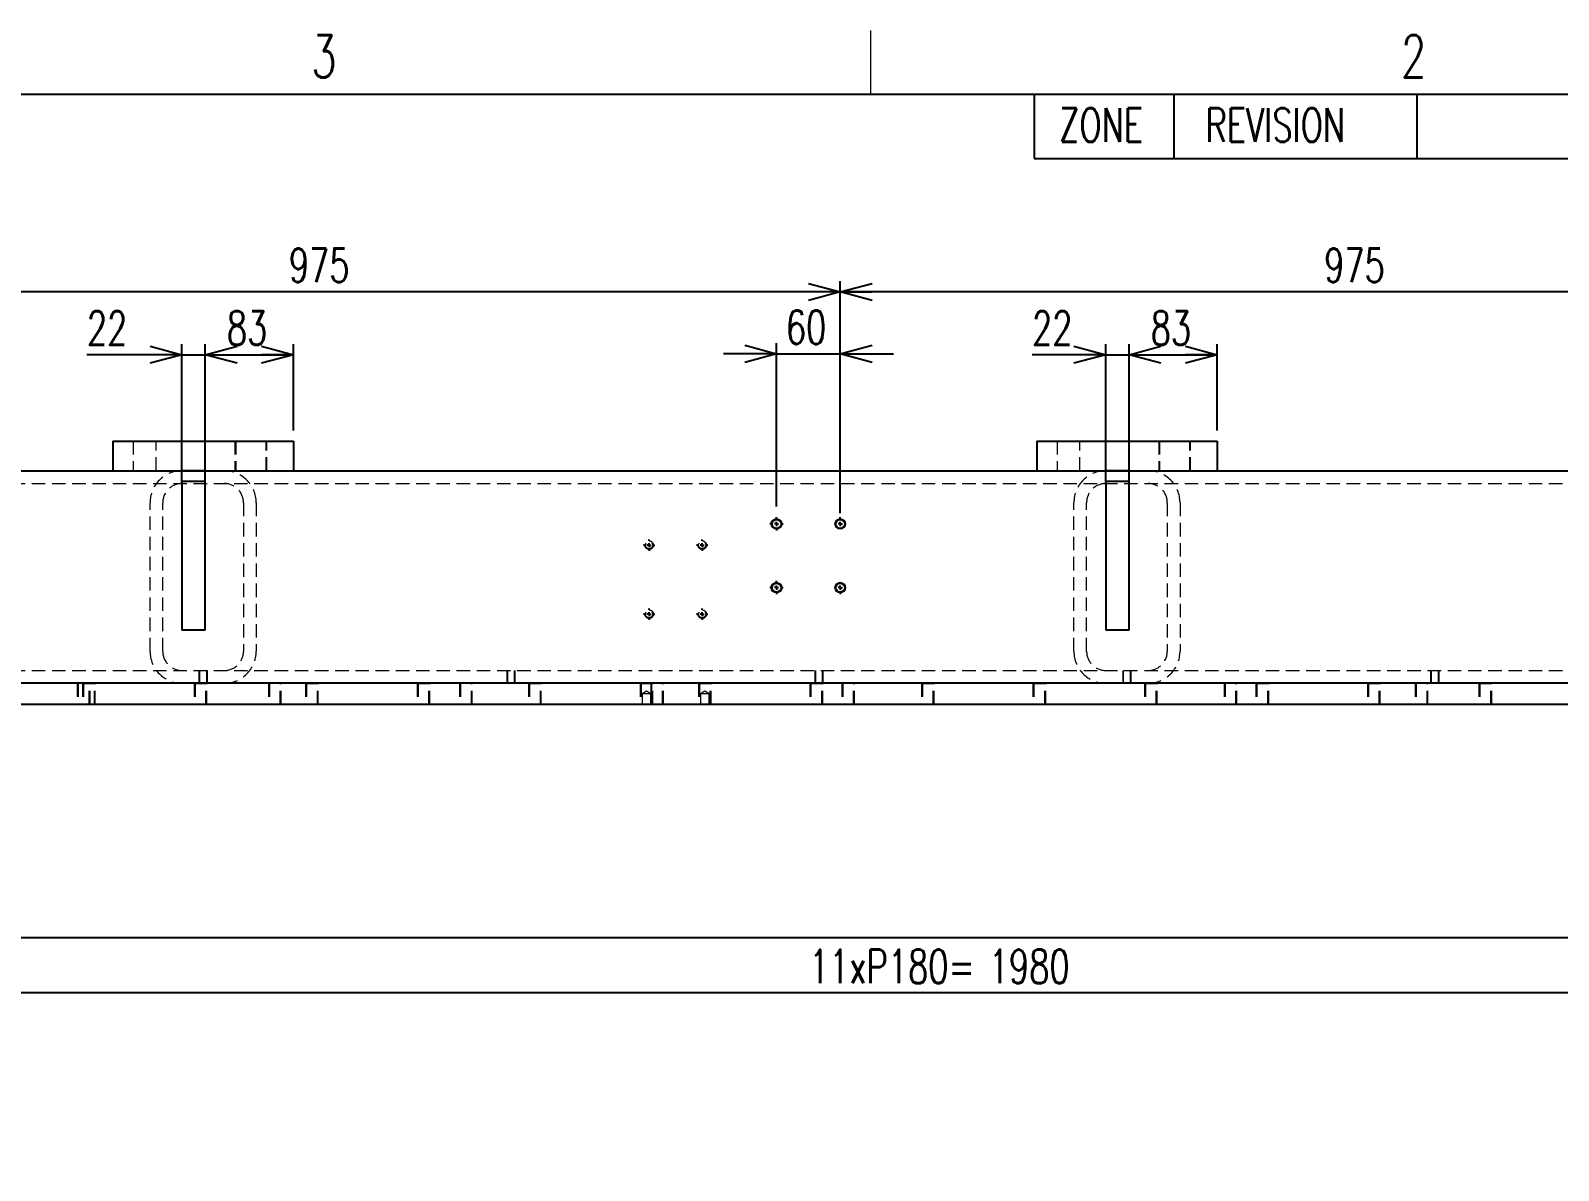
# Model space of a CAD drawing. Header units: millimetres. Extents: x 30 to 8380, y 30 to 5898.
# Drawn here: x 5466 to 6905, y 4814 to 5888 of the extents above; entities that cross this region are included whole.
import ezdxf

# ---------------------------------------------------------------- set-up
doc = ezdxf.new("R2010")
doc.units = ezdxf.units.MM
doc.header["$LTSCALE"] = 10
doc.linetypes.add('HIDDEN', pattern=[1.905, 1.27, -0.635])
doc.layers.add('FORMAT', color=7, linetype='Continuous')
doc.styles.add('SLDTEXTSTYLE0', font='TXT', dxfattribs={"width": 0.7, "bigfont": 'bigfont'})
doc.dimstyles.new('SLDDIMSTYLE1', dxfattribs={"dimtxt": 36.380208, "dimasz": 30, "dimexe": 0, "dimexo": 0.0625, "dimgap": 9.095052, "dimtad": 3, "dimrnd": 1e-09, "dimzin": 12, "dimdsep": 46, "dimtxsty": 'SLDTEXTSTYLE0', "dimblk1": 'OPEN30', "dimblk2": 'OPEN30', "dimsah": 1, "dimcen": 0.09, "dimadec": 0, "dimazin": 3, "dimtfac": 1, "dimtdec": 3, "dimtofl": 0, "dimtmove": 0, "dimatfit": 3, "dimldrblk": 'OPEN30', "dimfxl": 1, "dimfrac": 2, "dimtolj": 1, "dimtzin": 12, "dimarcsym": 0})
doc.dimstyles.new('SLDDIMSTYLE2', dxfattribs={"dimtxt": 36.380208, "dimasz": 30, "dimexe": 0, "dimexo": 0.0625, "dimgap": 9.095052, "dimtad": 3, "dimrnd": 1e-09, "dimzin": 12, "dimdsep": 46, "dimtxsty": 'SLDTEXTSTYLE0', "dimblk1": 'OPEN30', "dimblk2": 'OPEN30', "dimsah": 1, "dimcen": 0.09, "dimadec": 0, "dimazin": 3, "dimtfac": 1, "dimtdec": 3, "dimtmove": 0, "dimatfit": 0, "dimldrblk": 'OPEN30', "dimfxl": 1, "dimfrac": 2, "dimtolj": 1, "dimtzin": 12, "dimarcsym": 0})

# ---------------------------------------------------------------- blocks, each defined once
blk = doc.blocks.new('SW_TABLEANNOTATION_0')
at = {"layer": 'FORMAT', "color": 0}
for p, q in [((0, 0), (0, -60.6)), ((0, 0), (131.6, 0)), ((131.6, 0), (131.6, -60.6)), ((131.6, 0), (360.5, 0)), ((360.5, 0), (360.5, -60.6)), ((360.5, 0), (1382.9, 0)), ((0, -60.6), (131.6, -60.6)), ((131.6, -60.6), (360.5, -60.6)), ((360.5, -60.6), (1382.9, -60.6))]:
    blk.add_line(p, q, dxfattribs=at)
at = {"layer": 'FORMAT', "color": 0, "char_height": 31.75, "attachment_point": 1, "style": 'SLDTEXTSTYLE0'}
for s, insert in [('ZONE', (23.5, -13.1)), ('REVISION', (161.4, -13.1))]:
    blk.add_mtext(s, dxfattribs=dict(at, insert=insert))
blk = doc.blocks.new('_Open30')
at = {"color": 0, "linetype": 'ByBlock', "lineweight": -2}
for p, q in [((-1, 0.267949), (0, 0)), ((0, 0), (-1, -0.267949)), ((0, 0), (-1, 0))]:
    blk.add_line(p, q, dxfattribs=at)
blk = doc.blocks.new('_D_26')
at = {"layer": 'FORMAT', "transparency": 16777216}
for p, q in [((2953.6, 4788.9), (2953.6, 5043.3)), ((7513.6, 4788.9), (7513.6, 5043.3)), ((7513.6, 5033.3), (2953.6, 5033.3))]:
    blk.add_line(p, q, dxfattribs=at)
at = {"layer": 'FORMAT', "transparency": 16777216, "xscale": 30, "yscale": 30, "rotation": 180}
blk.add_blockref('_Open30', (2953.6, 5033.3, 104), dxfattribs=at)
at = {"layer": 'FORMAT', "transparency": 16777216, "xscale": 30, "yscale": 30}
blk.add_blockref('_Open30', (7513.6, 5033.3, 104), dxfattribs=at)
at = {"layer": 'FORMAT', "transparency": 16777216, "insert": (5191.2, 5074.2), "char_height": 31.75, "attachment_point": 1, "style": 'SLDTEXTSTYLE0'}
blk.add_mtext('4560', dxfattribs=at)
blk = doc.blocks.new('_D_29')
at = {"layer": 'FORMAT', "transparency": 16777216}
for p, q in [((5336.1, 4757.9), (5336.1, 4991.2)), ((7316.1, 4981.2), (5336.1, 4981.2)), ((7316.1, 4757.9), (7316.1, 4991.2))]:
    blk.add_line(p, q, dxfattribs=at)
at = {"layer": 'FORMAT', "transparency": 16777216, "xscale": 30, "yscale": 30, "rotation": 180}
blk.add_blockref('_Open30', (5336.1, 4981.2, 104), dxfattribs=at)
at = {"layer": 'FORMAT', "transparency": 16777216, "xscale": 30, "yscale": 30}
blk.add_blockref('_Open30', (7316.1, 4981.2, 104), dxfattribs=at)
at = {"layer": 'FORMAT', "transparency": 16777216, "char_height": 31.75, "attachment_point": 1, "style": 'SLDTEXTSTYLE0'}
for s, insert in [('11xP180=', (6199.1, 5022.1)), ('1980', (6368.4, 5022.1))]:
    blk.add_mtext(s, dxfattribs=dict(at, insert=insert))
blk = doc.blocks.new('_D_133')
at = {"layer": 'FORMAT', "transparency": 16777216}
for p, q in [((6228.6, 5439.2), (6228.6, 5651.4)), ((7203.6, 5641.4), (6228.6, 5641.4)), ((7203.6, 5439.2), (7203.6, 5651.4))]:
    blk.add_line(p, q, dxfattribs=at)
at = {"layer": 'FORMAT', "transparency": 16777216, "xscale": 30, "yscale": 30, "rotation": 180}
blk.add_blockref('_Open30', (6228.6, 5641.4, 530), dxfattribs=at)
at = {"layer": 'FORMAT', "transparency": 16777216, "xscale": 30, "yscale": 30}
blk.add_blockref('_Open30', (7203.6, 5641.4, 530), dxfattribs=at)
at = {"layer": 'FORMAT', "transparency": 16777216, "insert": (6684.3, 5682.4), "char_height": 31.75, "attachment_point": 1, "style": 'SLDTEXTSTYLE0'}
blk.add_mtext('975', dxfattribs=at)
blk = doc.blocks.new('_D_134')
at = {"layer": 'FORMAT', "transparency": 16777216}
for p, q in [((5253.6, 5439.2), (5253.6, 5651.4)), ((6228.6, 5641.4), (5253.6, 5641.4)), ((6228.6, 5439.2), (6228.6, 5651.4))]:
    blk.add_line(p, q, dxfattribs=at)
at = {"layer": 'FORMAT', "transparency": 16777216, "xscale": 30, "yscale": 30, "rotation": 180}
blk.add_blockref('_Open30', (5253.6, 5641.4, 530), dxfattribs=at)
at = {"layer": 'FORMAT', "transparency": 16777216, "xscale": 30, "yscale": 30}
blk.add_blockref('_Open30', (6228.6, 5641.4, 530), dxfattribs=at)
at = {"layer": 'FORMAT', "transparency": 16777216, "insert": (5709.3, 5682.4), "char_height": 31.75, "attachment_point": 1, "style": 'SLDTEXTSTYLE0'}
blk.add_mtext('975', dxfattribs=at)
blk = doc.blocks.new('_D_143')
at = {"layer": 'FORMAT', "transparency": 16777216}
for p, q in [((6168.6, 5583.1), (6118.6, 5583.1)), ((6168.6, 5439.2), (6168.6, 5593.1)), ((6168.6, 5583.1), (6228.6, 5583.1)), ((6228.6, 5432.9), (6228.6, 5593.1)), ((6228.6, 5583.1), (6278.6, 5583.1))]:
    blk.add_line(p, q, dxfattribs=at)
at = {"layer": 'FORMAT', "transparency": 16777216, "xscale": 30, "yscale": 30}
blk.add_blockref('_Open30', (6168.6, 5583.1, 530), dxfattribs=at)
at = {"layer": 'FORMAT', "transparency": 16777216, "xscale": 30, "yscale": 30, "rotation": 180}
blk.add_blockref('_Open30', (6228.6, 5583.1, 530), dxfattribs=at)
at = {"layer": 'FORMAT', "transparency": 16777216, "insert": (6177.4, 5624), "char_height": 31.75, "attachment_point": 1, "style": 'SLDTEXTSTYLE0'}
blk.add_mtext('60', dxfattribs=at)
blk = doc.blocks.new('_D_148')
at = {"layer": 'FORMAT', "transparency": 16777216}
for p, q in [((6478.6, 5472.9), (6478.6, 5592.2)), ((6500.6, 5472.9), (6500.6, 5592.2)), ((6478.6, 5582.2), (6409.2, 5582.2)), ((6478.6, 5582.2), (6500.6, 5582.2)), ((6500.6, 5582.2), (6550.6, 5582.2))]:
    blk.add_line(p, q, dxfattribs=at)
at = {"layer": 'FORMAT', "transparency": 16777216, "xscale": 30, "yscale": 30}
blk.add_blockref('_Open30', (6478.6, 5582.2, 530), dxfattribs=at)
at = {"layer": 'FORMAT', "transparency": 16777216, "xscale": 30, "yscale": 30, "rotation": 180}
blk.add_blockref('_Open30', (6500.6, 5582.2, 530), dxfattribs=at)
at = {"layer": 'FORMAT', "transparency": 16777216, "insert": (6409.2, 5623.2), "char_height": 31.75, "attachment_point": 1, "style": 'SLDTEXTSTYLE0'}
blk.add_mtext('22', dxfattribs=at)
blk = doc.blocks.new('_D_149')
at = {"layer": 'FORMAT', "transparency": 16777216}
for p, q in [((6500.6, 5472.9), (6500.6, 5592.2)), ((6583.6, 5510.9), (6583.6, 5592.2)), ((6500.6, 5582.2), (6583.6, 5582.2))]:
    blk.add_line(p, q, dxfattribs=at)
at = {"layer": 'FORMAT', "transparency": 16777216, "xscale": 30, "yscale": 30, "rotation": 180}
blk.add_blockref('_Open30', (6500.6, 5582.2, 530), dxfattribs=at)
at = {"layer": 'FORMAT', "transparency": 16777216, "xscale": 30, "yscale": 30}
blk.add_blockref('_Open30', (6583.6, 5582.2, 530), dxfattribs=at)
at = {"layer": 'FORMAT', "transparency": 16777216, "insert": (6520.9, 5623.2), "char_height": 31.75, "attachment_point": 1, "style": 'SLDTEXTSTYLE0'}
blk.add_mtext('83', dxfattribs=at)
blk = doc.blocks.new('_D_150')
at = {"layer": 'FORMAT', "transparency": 16777216}
for p, q in [((5608.6, 5472.9), (5608.6, 5592.2)), ((5630.6, 5472.9), (5630.6, 5592.2)), ((5608.6, 5582.2), (5519.1, 5582.2)), ((5608.6, 5582.2), (5630.6, 5582.2)), ((5630.6, 5582.2), (5680.6, 5582.2))]:
    blk.add_line(p, q, dxfattribs=at)
at = {"layer": 'FORMAT', "transparency": 16777216, "xscale": 30, "yscale": 30}
blk.add_blockref('_Open30', (5608.6, 5582.2, 530), dxfattribs=at)
at = {"layer": 'FORMAT', "transparency": 16777216, "xscale": 30, "yscale": 30, "rotation": 180}
blk.add_blockref('_Open30', (5630.6, 5582.2, 530), dxfattribs=at)
at = {"layer": 'FORMAT', "transparency": 16777216, "insert": (5519.1, 5623.2), "char_height": 31.75, "attachment_point": 1, "style": 'SLDTEXTSTYLE0'}
blk.add_mtext('22', dxfattribs=at)
blk = doc.blocks.new('_D_151')
at = {"layer": 'FORMAT', "transparency": 16777216}
for p, q in [((5630.6, 5472.9), (5630.6, 5592.2)), ((5713.6, 5510.9), (5713.6, 5592.2)), ((5630.6, 5582.2), (5713.6, 5582.2))]:
    blk.add_line(p, q, dxfattribs=at)
at = {"layer": 'FORMAT', "transparency": 16777216, "xscale": 30, "yscale": 30, "rotation": 180}
blk.add_blockref('_Open30', (5630.6, 5582.2, 530), dxfattribs=at)
at = {"layer": 'FORMAT', "transparency": 16777216, "xscale": 30, "yscale": 30}
blk.add_blockref('_Open30', (5713.6, 5582.2, 530), dxfattribs=at)
at = {"layer": 'FORMAT', "transparency": 16777216, "insert": (5650.9, 5623.2), "char_height": 31.75, "attachment_point": 1, "style": 'SLDTEXTSTYLE0'}
blk.add_mtext('83', dxfattribs=at)
blk = doc.blocks.new('SW_CENTERMARKSYMBOL_90')
at = {"layer": 'FORMAT', "color": 0}
for p, q in [((-975, 60), (-977, 60)), ((-975, 64), (-975, 66.25)), ((-975, 60), (-975, 62)), ((-975, 60), (-975, 58)), ((-975, 60), (-973, 60)), ((-975, 0), (-977, 0)), ((-975, 0), (-975, 2)), ((-975, 0), (-975, -2)), ((-975, 0), (-973, 0)), ((-975, -4), (-975, -6.25))]:
    blk.add_line(p, q, dxfattribs=at)
blk = doc.blocks.new('SW_CENTERMARKSYMBOL_95')
at = {"layer": 'FORMAT', "color": 0}
for p, q in [((-4, 0), (-5.4, 0)), ((0, 0), (-2, 0)), ((0, 4), (0, 5.4)), ((0, 0), (0, 2)), ((0, 0), (0, -2)), ((0, 0), (2, 0)), ((4, 0), (5.4, 0)), ((0, -4), (0, -5.4))]:
    blk.add_line(p, q, dxfattribs=at)
blk = doc.blocks.new('SW_CENTERMARKSYMBOL_96')
at = {"layer": 'FORMAT', "color": 0}
for p, q in [((-4, 0), (-5.4, 0)), ((0, 0), (-2, 0)), ((0, 4), (0, 5.4)), ((0, 0), (0, 2)), ((0, 0), (0, -2)), ((0, 0), (2, 0)), ((4, 0), (5.4, 0)), ((0, -4), (0, -5.4))]:
    blk.add_line(p, q, dxfattribs=at)
blk = doc.blocks.new('SW_CENTERMARKSYMBOL_97')
at = {"layer": 'FORMAT', "color": 0}
for p, q in [((-4, 0), (-5.4, 0)), ((0, 0), (-2, 0)), ((0, 4), (0, 5.4)), ((0, 0), (0, 2)), ((0, 0), (0, -2)), ((0, 0), (2, 0)), ((4, 0), (5.4, 0)), ((0, -4), (0, -5.4))]:
    blk.add_line(p, q, dxfattribs=at)
blk = doc.blocks.new('SW_CENTERMARKSYMBOL_98')
at = {"layer": 'FORMAT', "color": 0}
for p, q in [((-4, 0), (-5.4, 0)), ((0, 0), (-2, 0)), ((0, 4), (0, 5.4)), ((0, 0), (0, 2)), ((0, 0), (0, -2)), ((0, 0), (2, 0)), ((4, 0), (5.4, 0)), ((0, -4), (0, -5.4))]:
    blk.add_line(p, q, dxfattribs=at)
blk = doc.blocks.new('SW_CENTERMARKSYMBOL_99')
at = {"layer": 'FORMAT', "color": 0}
for p, q in [((-975, 60), (-977, 60)), ((-975, 64), (-975, 66.25)), ((-975, 60), (-975, 62)), ((-975, 60), (-975, 58)), ((-975, 60), (-973, 60)), ((-975, 0), (-977, 0)), ((-975, 0), (-975, 2)), ((-975, 0), (-975, -2)), ((-975, 0), (-973, 0)), ((-975, -4), (-975, -6.25))]:
    blk.add_line(p, q, dxfattribs=at)
blk = doc.blocks.new('SW_CENTERMARKSYMBOL_102')
at = {"layer": 'FORMAT', "color": 0}
for p, q in [((-4, 0), (-6.25, 0)), ((0, 0), (-2, 0)), ((0, 4), (0, 6.25)), ((0, 0), (0, 2)), ((0, 0), (0, -2)), ((0, 0), (2, 0)), ((4, 0), (6.25, 0)), ((0, -4), (0, -6.25))]:
    blk.add_line(p, q, dxfattribs=at)
blk = doc.blocks.new('SW_CENTERMARKSYMBOL_103')
at = {"layer": 'FORMAT', "color": 0}
for p, q in [((-4, 0), (-6.25, 0)), ((0, 0), (-2, 0)), ((0, 4), (0, 6.25)), ((0, 0), (0, 2)), ((0, 0), (0, -2)), ((0, 0), (2, 0)), ((4, 0), (6.25, 0)), ((0, -4), (0, -6.25))]:
    blk.add_line(p, q, dxfattribs=at)

msp = doc.modelspace()

# ---------------------------------------------------------------- linework, layer by layer
at = {"color": 7, "linetype": 'Continuous', "lineweight": 25}
for p, q in [((5543.5727932, 5500.923041), (5543.5727932, 5472.923041)), ((5543.5727932, 5500.923041), (5713.5727932, 5500.923041)), ((5713.5727932, 5500.923041), (5713.5727932, 5472.923041)), ((6413.5727932, 5500.923041), (6413.5727932, 5472.923041)), ((6413.5727932, 5500.923041), (6583.5727932, 5500.923041)), ((6583.5727932, 5500.923041), (6583.5727932, 5472.923041)), ((4843.5727932, 5472.923041), (5543.5727932, 5472.923041)), ((5543.5727932, 5472.923041), (5713.5727932, 5472.923041)), ((5630.5727932, 5472.923041), (5608.5727932, 5472.923041)), ((5608.5727932, 5462.923041), (5608.5727932, 5472.923041)), ((5630.5727932, 5462.923041), (5630.5727932, 5472.923041)), ((5713.5727932, 5472.923041), (6413.5727932, 5472.923041)), ((6413.5727932, 5472.923041), (6583.5727932, 5472.923041)), ((6478.5727932, 5462.923041), (6478.5727932, 5472.923041)), ((6500.5727932, 5472.923041), (6478.5727932, 5472.923041)), ((6500.5727932, 5462.923041), (6500.5727932, 5472.923041)), ((6583.5727932, 5472.923041), (7283.5727932, 5472.923041)), ((5630.5727932, 5462.923041), (5608.5727932, 5462.923041)), ((5608.5727932, 5462.923041), (5608.5727932, 5322.923041)), ((5630.5727932, 5322.923041), (5630.5727932, 5462.923041)), ((6500.5727932, 5462.923041), (6478.5727932, 5462.923041)), ((6478.5727932, 5462.923041), (6478.5727932, 5322.923041)), ((6500.5727932, 5322.923041), (6500.5727932, 5462.923041)), ((5630.5727932, 5322.923041), (5608.5727932, 5322.923041)), ((6500.5727932, 5322.923041), (6478.5727932, 5322.923041)), ((7513.5727932, 5272.923041), (2953.5727932, 5272.923041)), ((5515.9786788, 5272.924041), (5526.1669075, 5272.924041)), ((5620.9786788, 5272.924041), (5631.1669075, 5272.924041)), ((5725.9786788, 5272.924041), (5736.1669075, 5272.924041)), ((5830.9786788, 5272.924041), (5841.1669075, 5272.924041)), ((5935.9786788, 5272.924041), (5946.1669075, 5272.924041)), ((6040.9786788, 5272.924041), (6051.1669075, 5272.924041)), ((6095.9786788, 5272.924041), (6106.1669075, 5272.924041)), ((6200.9786788, 5272.924041), (6211.1669075, 5272.924041)), ((6305.9786788, 5272.924041), (6316.1669075, 5272.924041)), ((6410.9786788, 5272.924041), (6421.1669075, 5272.924041)), ((6515.9786788, 5272.924041), (6526.1669075, 5272.924041)), ((6620.9786788, 5272.924041), (6631.1669075, 5272.924041)), ((6725.9786788, 5272.924041), (6736.1669075, 5272.924041)), ((6830.9786788, 5272.924041), (6841.1669075, 5272.924041)), ((7513.5727932, 5252.923041), (2953.5727932, 5252.923041))]:
    msp.add_line(p, q, dxfattribs=at)
at = {"color": 7, "linetype": 'HIDDEN', "lineweight": 18}
for p, q in [((5562.8227932, 5500.923041), (5562.8227932, 5472.923041)), ((5584.3227932, 5472.923041), (5584.3227932, 5500.923041)), ((5658.5727932, 5500.923041), (5658.5727932, 5472.923041)), ((5659.3227932, 5500.923041), (5659.3227932, 5472.923041)), ((5687.8227932, 5472.923041), (5687.8227932, 5500.923041)), ((5688.5727932, 5472.923041), (5688.5727932, 5500.923041)), ((6432.8227932, 5500.923041), (6432.8227932, 5472.923041)), ((6454.3227932, 5472.923041), (6454.3227932, 5500.923041)), ((6528.5727932, 5500.923041), (6528.5727932, 5472.923041)), ((6529.3227932, 5500.923041), (6529.3227932, 5472.923041)), ((6557.8227932, 5472.923041), (6557.8227932, 5500.923041)), ((6558.5727932, 5472.923041), (6558.5727932, 5500.923041)), ((2933.5727932, 5460.923041), (7513.5727932, 5460.923041)), ((5578.5727932, 5302.923041), (5578.5727932, 5442.923041)), ((5590.5727932, 5302.923041), (5590.5727932, 5442.923041)), ((5666.5727932, 5442.923041), (5666.5727932, 5302.923041)), ((5678.5727932, 5442.923041), (5678.5727932, 5302.923041)), ((6448.5727932, 5302.923041), (6448.5727932, 5442.923041)), ((6460.5727932, 5302.923041), (6460.5727932, 5442.923041)), ((6536.5727932, 5442.923041), (6536.5727932, 5302.923041)), ((6548.5727932, 5442.923041), (6548.5727932, 5302.923041)), ((2933.5727932, 5284.923041), (7513.5727932, 5284.923041)), ((5624.5727932, 5284.923041), (5624.5727932, 5272.923041)), ((5625.1727932, 5284.923041), (5625.1727932, 5272.923041)), ((5631.9727932, 5272.923041), (5631.9727932, 5284.923041)), ((5632.5727932, 5272.923041), (5632.5727932, 5284.923041)), ((5914.5727932, 5284.923041), (5914.5727932, 5272.923041)), ((5915.1727932, 5284.923041), (5915.1727932, 5272.923041)), ((5921.9727932, 5272.923041), (5921.9727932, 5284.923041)), ((5922.5727932, 5272.923041), (5922.5727932, 5284.923041)), ((6204.5727932, 5284.923041), (6204.5727932, 5272.923041)), ((6205.1727932, 5284.923041), (6205.1727932, 5272.923041)), ((6211.9727932, 5272.923041), (6211.9727932, 5284.923041)), ((6212.5727932, 5272.923041), (6212.5727932, 5284.923041)), ((6494.5727932, 5284.923041), (6494.5727932, 5272.923041)), ((6495.1727932, 5284.923041), (6495.1727932, 5272.923041)), ((6501.9727932, 5272.923041), (6501.9727932, 5284.923041)), ((6502.5727932, 5272.923041), (6502.5727932, 5284.923041)), ((6784.5727932, 5284.923041), (6784.5727932, 5272.923041)), ((6785.1727932, 5284.923041), (6785.1727932, 5272.923041)), ((6791.9727932, 5272.923041), (6791.9727932, 5284.923041)), ((6792.5727932, 5272.923041), (6792.5727932, 5284.923041)), ((5510.0727932, 5272.923041), (5510.0727932, 5252.923041)), ((5510.9727932, 5272.923041), (5510.9727932, 5252.923041)), ((5515.0727932, 5272.923041), (5515.0727932, 5252.923041)), ((5515.9786788, 5272.924041), (5515.9727932, 5272.924041)), ((5515.9727932, 5272.924041), (5515.9727932, 5272.923041)), ((5515.9727932, 5272.923041), (5515.9727932, 5252.923041)), ((5521.1727932, 5252.923041), (5521.1727932, 5272.923041)), ((5522.0727932, 5252.923041), (5522.0727932, 5272.923041)), ((5526.1727932, 5272.924041), (5526.1669075, 5272.924041)), ((5526.1727932, 5272.923041), (5526.1727932, 5272.924041)), ((5526.1727932, 5252.923041), (5526.1727932, 5272.923041)), ((5527.0727932, 5252.923041), (5527.0727932, 5272.923041)), ((5620.0727932, 5272.923041), (5620.0727932, 5252.923041)), ((5620.9786788, 5272.924041), (5620.9727932, 5272.924041)), ((5620.9727932, 5272.924041), (5620.9727932, 5272.923041)), ((5620.9727932, 5272.923041), (5620.9727932, 5252.923041)), ((5631.1727932, 5272.924041), (5631.1669075, 5272.924041)), ((5631.1727932, 5272.923041), (5631.1727932, 5272.924041)), ((5631.1727932, 5252.923041), (5631.1727932, 5272.923041)), ((5632.0727932, 5252.923041), (5632.0727932, 5272.923041)), ((5690.0727932, 5272.923041), (5690.0727932, 5252.923041)), ((5690.9727932, 5272.923041), (5690.9727932, 5252.923041)), ((5701.1727932, 5252.923041), (5701.1727932, 5272.923041)), ((5702.0727932, 5252.923041), (5702.0727932, 5272.923041)), ((5725.0727932, 5272.923041), (5725.0727932, 5252.923041)), ((5725.9786788, 5272.924041), (5725.9727932, 5272.924041)), ((5725.9727932, 5272.924041), (5725.9727932, 5272.923041)), ((5725.9727932, 5272.923041), (5725.9727932, 5252.923041)), ((5736.1727932, 5272.924041), (5736.1669075, 5272.924041)), ((5736.1727932, 5272.923041), (5736.1727932, 5272.924041)), ((5736.1727932, 5252.923041), (5736.1727932, 5272.923041)), ((5737.0727932, 5252.923041), (5737.0727932, 5272.923041)), ((5830.0727932, 5272.923041), (5830.0727932, 5252.923041)), ((5830.9786788, 5272.924041), (5830.9727932, 5272.924041)), ((5830.9727932, 5272.924041), (5830.9727932, 5272.923041)), ((5830.9727932, 5272.923041), (5830.9727932, 5252.923041)), ((5841.1727932, 5272.924041), (5841.1669075, 5272.924041)), ((5841.1727932, 5272.923041), (5841.1727932, 5272.924041)), ((5841.1727932, 5252.923041), (5841.1727932, 5272.923041)), ((5842.0727932, 5252.923041), (5842.0727932, 5272.923041)), ((5870.0727932, 5272.923041), (5870.0727932, 5252.923041)), ((5870.9727932, 5272.923041), (5870.9727932, 5252.923041)), ((5881.1727932, 5252.923041), (5881.1727932, 5272.923041)), ((5882.0727932, 5252.923041), (5882.0727932, 5272.923041)), ((5935.0727932, 5272.923041), (5935.0727932, 5252.923041)), ((5935.9786788, 5272.924041), (5935.9727932, 5272.924041)), ((5935.9727932, 5272.924041), (5935.9727932, 5272.923041)), ((5935.9727932, 5272.923041), (5935.9727932, 5252.923041)), ((5946.1727932, 5272.924041), (5946.1669075, 5272.924041)), ((5946.1727932, 5272.923041), (5946.1727932, 5272.924041)), ((5946.1727932, 5252.923041), (5946.1727932, 5272.923041)), ((5947.0727932, 5252.923041), (5947.0727932, 5272.923041)), ((6040.0727932, 5272.923041), (6040.0727932, 5252.923041)), ((6040.9786788, 5272.924041), (6040.9727932, 5272.924041)), ((6040.9727932, 5272.924041), (6040.9727932, 5272.923041)), ((6040.9727932, 5272.923041), (6040.9727932, 5252.923041)), ((6050.0727932, 5272.923041), (6050.0727932, 5252.923041)), ((6050.9727932, 5272.923041), (6050.9727932, 5252.923041)), ((6051.1727932, 5272.924041), (6051.1669075, 5272.924041)), ((6051.1727932, 5272.923041), (6051.1727932, 5272.924041)), ((6051.1727932, 5252.923041), (6051.1727932, 5272.923041)), ((6052.0727932, 5252.923041), (6052.0727932, 5272.923041)), ((6061.1727932, 5252.923041), (6061.1727932, 5272.923041)), ((6062.0727932, 5252.923041), (6062.0727932, 5272.923041)), ((6095.0727932, 5272.923041), (6095.0727932, 5252.923041)), ((6095.9786788, 5272.924041), (6095.9727932, 5272.924041)), ((6095.9727932, 5272.924041), (6095.9727932, 5272.923041)), ((6095.9727932, 5272.923041), (6095.9727932, 5252.923041)), ((6106.1727932, 5272.924041), (6106.1669075, 5272.924041)), ((6106.1727932, 5272.923041), (6106.1727932, 5272.924041)), ((6106.1727932, 5252.923041), (6106.1727932, 5272.923041)), ((6107.0727932, 5252.923041), (6107.0727932, 5272.923041)), ((6200.0727932, 5272.923041), (6200.0727932, 5252.923041)), ((6200.9786788, 5272.924041), (6200.9727932, 5272.924041)), ((6200.9727932, 5272.924041), (6200.9727932, 5272.923041)), ((6200.9727932, 5272.923041), (6200.9727932, 5252.923041)), ((6211.1727932, 5272.924041), (6211.1669075, 5272.924041)), ((6211.1727932, 5272.923041), (6211.1727932, 5272.924041)), ((6211.1727932, 5252.923041), (6211.1727932, 5272.923041)), ((6212.0727932, 5252.923041), (6212.0727932, 5272.923041)), ((6230.0727932, 5272.923041), (6230.0727932, 5252.923041)), ((6230.9727932, 5272.923041), (6230.9727932, 5252.923041)), ((6241.1727932, 5252.923041), (6241.1727932, 5272.923041)), ((6242.0727932, 5252.923041), (6242.0727932, 5272.923041)), ((6305.0727932, 5272.923041), (6305.0727932, 5252.923041)), ((6305.9727932, 5272.923041), (6305.9727932, 5252.923041)), ((6316.1727932, 5252.923041), (6316.1727932, 5272.923041)), ((6317.0727932, 5252.923041), (6317.0727932, 5272.923041)), ((6410.0727932, 5272.923041), (6410.0727932, 5252.923041)), ((6410.9727932, 5272.923041), (6410.9727932, 5252.923041)), ((6421.1727932, 5252.923041), (6421.1727932, 5272.923041)), ((6422.0727932, 5252.923041), (6422.0727932, 5272.923041)), ((6515.0727932, 5272.923041), (6515.0727932, 5252.923041)), ((6515.9727932, 5272.923041), (6515.9727932, 5252.923041)), ((6526.1727932, 5252.923041), (6526.1727932, 5272.923041)), ((6527.0727932, 5252.923041), (6527.0727932, 5272.923041)), ((6590.0727932, 5272.923041), (6590.0727932, 5252.923041)), ((6590.9727932, 5272.923041), (6590.9727932, 5252.923041)), ((6601.1727932, 5252.923041), (6601.1727932, 5272.923041)), ((6602.0727932, 5252.923041), (6602.0727932, 5272.923041)), ((6620.0727932, 5272.923041), (6620.0727932, 5252.923041)), ((6620.9727932, 5272.923041), (6620.9727932, 5252.923041)), ((6631.1727932, 5252.923041), (6631.1727932, 5272.923041)), ((6632.0727932, 5252.923041), (6632.0727932, 5272.923041)), ((6725.0727932, 5272.923041), (6725.0727932, 5252.923041)), ((6725.9727932, 5272.923041), (6725.9727932, 5252.923041)), ((6736.1727932, 5252.923041), (6736.1727932, 5272.923041)), ((6737.0727932, 5252.923041), (6737.0727932, 5272.923041)), ((6770.0727932, 5272.923041), (6770.0727932, 5252.923041)), ((6770.9727932, 5272.923041), (6770.9727932, 5252.923041)), ((6781.1727932, 5252.923041), (6781.1727932, 5272.923041)), ((6782.0727932, 5252.923041), (6782.0727932, 5272.923041)), ((6830.0727932, 5272.923041), (6830.0727932, 5252.923041)), ((6830.9727932, 5272.923041), (6830.9727932, 5252.923041)), ((6841.1727932, 5252.923041), (6841.1727932, 5272.923041)), ((6842.0727932, 5252.923041), (6842.0727932, 5272.923041)), ((6046.0727932, 5265.3264835), (6042.0727932, 5262.923041)), ((6050.0727932, 5262.923041), (6042.0727932, 5262.923041)), ((6042.0727932, 5262.923041), (6042.0727932, 5252.923041)), ((6050.0727932, 5262.923041), (6046.0727932, 5265.3264835)), ((6050.0727932, 5252.923041), (6050.0727932, 5262.923041)), ((6101.0727932, 5265.3264835), (6097.0727932, 5262.923041)), ((6105.0727932, 5262.923041), (6097.0727932, 5262.923041)), ((6097.0727932, 5262.923041), (6097.0727932, 5252.923041)), ((6105.0727932, 5262.923041), (6101.0727932, 5265.3264835)), ((6105.0727932, 5252.923041), (6105.0727932, 5262.923041))]:
    msp.add_line(p, q, dxfattribs=at)
at = {"color": 7, "linetype": 'Continuous', "lineweight": 18}
for centre in [(6168.5727932, 5422.923041), (6228.5727932, 5422.923041), (6168.5727932, 5362.923041), (6228.5727932, 5362.923041)]:
    msp.add_circle(centre, 5, dxfattribs=at)
at = {"color": 7, "linetype": 'Continuous', "lineweight": 25}
for centre in [(6168.5727932, 5422.923041), (6228.5727932, 5422.923041), (6168.5727932, 5362.923041), (6228.5727932, 5362.923041)]:
    msp.add_circle(centre, 4.25, dxfattribs=at)
at = {"color": 7, "linetype": 'HIDDEN', "lineweight": 18}
for centre, radius in [((6048.5727932, 5402.923041), 4), ((6048.5727932, 5402.923041), 3.4), ((6098.5727932, 5402.923041), 4), ((6098.5727932, 5402.923041), 3.4), ((6048.5727932, 5337.923041), 4), ((6048.5727932, 5337.923041), 3.4), ((6098.5727932, 5337.923041), 4), ((6098.5727932, 5337.923041), 3.4)]:
    msp.add_circle(centre, radius, dxfattribs=at)
for centre, radius, start, end in [((5608.5727932, 5442.923041), 30, 90, 180), ((5648.5727932, 5442.923041), 30, 0, 90), ((6478.5727932, 5442.923041), 30, 90, 180), ((6518.5727932, 5442.923041), 30, 0, 90), ((5608.5727932, 5442.923041), 18, 90, 180), ((5648.5727932, 5442.923041), 18, 0, 90), ((6478.5727932, 5442.923041), 18, 90, 180), ((6518.5727932, 5442.923041), 18, 0, 90), ((5608.5727932, 5302.923041), 30, 180, 270), ((5608.5727932, 5302.923041), 18, 180, 270), ((5648.5727932, 5302.923041), 30, 270, 0), ((5648.5727932, 5302.923041), 18, 270, 0), ((6478.5727932, 5302.923041), 30, 180, 270), ((6478.5727932, 5302.923041), 18, 180, 270), ((6518.5727932, 5302.923041), 30, 270, 0), ((6518.5727932, 5302.923041), 18, 270, 0)]:
    msp.add_arc(centre, radius, start, end, dxfattribs=at)
at = {"layer": 'FORMAT', "linetype": 'Continuous', "lineweight": 18}
msp.add_line((6257.5, 5827.5), (6257.5, 5887.5), dxfattribs=at)
at = {"layer": 'FORMAT', "linetype": 'Continuous', "lineweight": 25}
msp.add_line((100, 5827.5), (8310, 5827.5), dxfattribs=at)

# ---------------------------------------------------------------- block references
at = {"layer": 'FORMAT'}
for name, p in [('SW_TABLEANNOTATION_0', (6411.2254792, 5827.5)), ('SW_CENTERMARKSYMBOL_90', (7203.5727932, 5362.923041)), ('SW_CENTERMARKSYMBOL_99', (7203.5727932, 5362.923041)), ('SW_CENTERMARKSYMBOL_103', (6168.5727932, 5422.923041)), ('SW_CENTERMARKSYMBOL_96', (6048.5727932, 5402.923041)), ('SW_CENTERMARKSYMBOL_97', (6098.5727932, 5402.923041)), ('SW_CENTERMARKSYMBOL_102', (6168.5727932, 5362.923041)), ('SW_CENTERMARKSYMBOL_95', (6048.5727932, 5337.923041)), ('SW_CENTERMARKSYMBOL_98', (6098.5727932, 5337.923041))]:
    msp.add_blockref(name, p, dxfattribs=at)

# ---------------------------------------------------------------- texts
at = {"layer": 'FORMAT', "char_height": 39.6875, "attachment_point": 2, "style": 'SLDTEXTSTYLE0'}
for s, insert in [('3', (5742.3079423, 5883.1015409)), ('2', (6768.5579423, 5883.1015409))]:
    msp.add_mtext(s, dxfattribs=dict(at, insert=insert))

# ---------------------------------------------------------------- dimensions: what is measured, and where the dimension line sits
at = {"layer": 'FORMAT'}
for base, p1, p2, dimstyle, picture, middle in [((5253.5727932, 5641.4312844), (6228.5727932, 5429.173041), (5253.5727932, 5429.173041), 'SLDDIMSTYLE1', '_D_134', (5741.0727932, 5641.4312844)), ((6228.5727932, 5641.4312844), (7203.5727932, 5429.173041), (6228.5727932, 5429.173041), 'SLDDIMSTYLE1', '_D_133', (6716.0727932, 5641.4312844)), ((5630.5727932, 5582.238826), (5608.5727932, 5462.923041), (5630.5727932, 5462.923041), 'SLDDIMSTYLE2', '_D_150', (5540.2442838, 5582.238826)), ((5713.5727932, 5582.238826), (5630.5727932, 5462.923041), (5713.5727932, 5500.923041), 'SLDDIMSTYLE1', '_D_151', (5672.0727932, 5582.238826)), ((6228.5727932, 5583.1044406), (6168.5727932, 5429.173041), (6228.5727932, 5422.923041), 'SLDDIMSTYLE2', '_D_143', (6198.5727932, 5583.1044406)), ((6500.5727932, 5582.238826), (6478.5727932, 5462.923041), (6500.5727932, 5462.923041), 'SLDDIMSTYLE2', '_D_148', (6430.3803076, 5582.238826)), ((6583.5727932, 5582.238826), (6500.5727932, 5462.923041), (6583.5727932, 5500.923041), 'SLDDIMSTYLE1', '_D_149', (6542.0727932, 5582.238826)), ((2953.5727932, 5033.3004054), (7513.5727932, 4778.8972603), (2953.5727932, 4778.8972603), 'SLDDIMSTYLE1', '_D_26', (5233.5727932, 5033.3004054))]:
    dim = msp.add_linear_dim(base=base, p1=p1, p2=p2, dimstyle=dimstyle, dxfattribs=at)
    dim.commit()
    dim.dimension.update_dxf_attribs({"geometry": picture, "text_midpoint": middle, "dimtype": 160})
dim = msp.add_linear_dim(base=(5336.0727932, 4981.1876676), p1=(7316.0727932, 4747.8972603), p2=(5336.0727932, 4747.8972603), text='11xP180=<>', dimstyle='SLDDIMSTYLE1', dxfattribs=at)
dim.commit()
dim.dimension.update_dxf_attribs({"geometry": '_D_29', "text_midpoint": (6326.0727932, 4981.1876676), "dimtype": 160})

doc.saveas('drawing.dxf')
